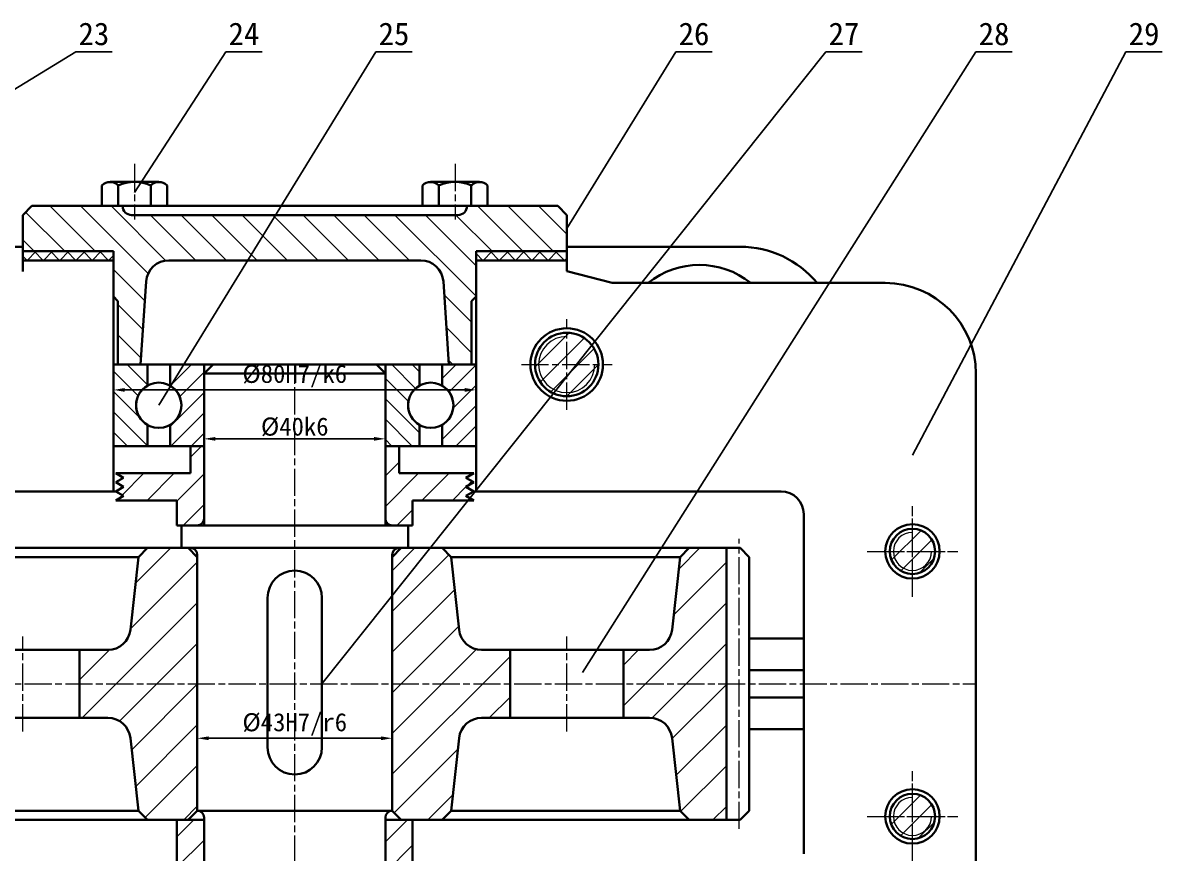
# Model space of a CAD drawing. Header units: millimetres. Extents: x 0 to 1189, y 0 to 841.
# Drawn here: x 358.3 to 609.6, y 206.8 to 390.1 of the extents above; entities that cross this region are included whole.
import ezdxf
from ezdxf import colors
from ezdxf.entities.mleader import LeaderData, LeaderLine
from ezdxf.enums import TextEntityAlignment as Align
from ezdxf.math import Vec2, Vec3

# ---------------------------------------------------------------- set-up
doc = ezdxf.new("R2010")
doc.units = ezdxf.units.MM
doc.header["$LTSCALE"] = 0.25
doc.linetypes.add('ACAD_ISO08W100', pattern=[36, 24, -3, 6, -3])
for name, color, linetype, lineweight in [('中心线', 7, 'ACAD_ISO08W100', 15), ('剖面线', 5, 'Continuous', 15), ('尺寸', 3, 'Continuous', 15), ('文字', 7, 'Continuous', 15), ('标注', 7, 'Continuous', 15), ('粗实线', 7, 'Continuous', 30), ('细实线', 7, 'Continuous', 15)]:
    doc.layers.add(name, color=color, linetype=linetype, lineweight=lineweight)
doc.styles.add('Songti', font='')
doc.styles.get("Standard").update_dxf_attribs({"font": ''})
doc.styles.get('Songti').set_extended_font_data('SimSun')
doc.styles.get('Standard').set_extended_font_data('SimSun')
doc.dimstyles.new('Songti', dxfattribs={"dimtxt": 2.5, "dimasz": 2.5, "dimexe": 1.25, "dimexo": 0.625, "dimtad": 1, "dimdec": 3, "dimdsep": 46, "dimtxsty": 'Songti', "dimcen": 2.5, "dimadec": 0, "dimazin": 0, "dimtfac": 1, "dimtdec": 3, "dimtmove": 0, "dimatfit": 3, "dimfxl": 1, "dimarcsym": 0})

# ---------------------------------------------------------------- blocks, each defined once
blk = doc.blocks.new('*D1193')
at = {"layer": 'Defpoints', "color": 0, "transparency": 16777216}
for p in [(378.27, 309.07), (458.27, 309.07), (458.27, 309.07)]:
    blk.add_point(p, dxfattribs=at)
at = {"layer": '尺寸', "color": 0, "lineweight": -2, "transparency": 16777216}
for p, q in [((378.27, 309.69), (378.27, 310.32)), ((458.27, 309.69), (458.27, 310.32)), ((380.77, 309.07), (455.77, 309.07))]:
    blk.add_line(p, q, dxfattribs=at)
at = {"layer": '尺寸', "color": 0, "transparency": 16777216}
for points in [[(380.77, 309.48), (380.77, 308.65), (378.27, 309.07)], [(455.77, 309.48), (455.77, 308.65), (458.27, 309.07)]]:
    blk.add_solid(points, dxfattribs=at)
at = {"layer": '尺寸', "color": 0, "transparency": 16777216, "insert": (418.27, 312.13), "char_height": 4, "attachment_point": 5, "style": 'Songti'}
blk.add_mtext('%%c80H7/k6', dxfattribs=at)
blk = doc.blocks.new('*D1194')
at = {"layer": 'Defpoints', "color": 0, "transparency": 16777216}
for p in [(398.27, 298.27), (438.27, 298.27), (438.27, 298.27)]:
    blk.add_point(p, dxfattribs=at)
at = {"layer": '尺寸', "color": 0, "lineweight": -2, "transparency": 16777216}
for p, q in [((398.27, 298.89), (398.27, 299.52)), ((438.27, 298.89), (438.27, 299.52)), ((400.77, 298.27), (435.77, 298.27))]:
    blk.add_line(p, q, dxfattribs=at)
at = {"layer": '尺寸', "color": 0, "transparency": 16777216}
for points in [[(400.77, 298.68), (400.77, 297.85), (398.27, 298.27)], [(435.77, 298.68), (435.77, 297.85), (438.27, 298.27)]]:
    blk.add_solid(points, dxfattribs=at)
at = {"layer": '尺寸', "color": 0, "transparency": 16777216, "insert": (418.27, 300.89), "char_height": 4, "attachment_point": 5, "style": 'Songti'}
blk.add_mtext('%%c40k6', dxfattribs=at)
blk = doc.blocks.new('*D1197')
at = {"layer": 'Defpoints', "color": 0, "transparency": 16777216}
for p in [(396.77, 232.17), (439.77, 232.17), (439.77, 232.17)]:
    blk.add_point(p, dxfattribs=at)
at = {"layer": '尺寸', "color": 0, "lineweight": -2, "transparency": 16777216}
for p, q in [((396.77, 232.79), (396.77, 233.42)), ((399.27, 232.17), (437.27, 232.17)), ((439.77, 232.79), (439.77, 233.42))]:
    blk.add_line(p, q, dxfattribs=at)
at = {"layer": '尺寸', "color": 0, "transparency": 16777216}
for points in [[(399.27, 232.58), (399.27, 231.75), (396.77, 232.17)], [(437.27, 232.58), (437.27, 231.75), (439.77, 232.17)]]:
    blk.add_solid(points, dxfattribs=at)
at = {"layer": '尺寸', "color": 0, "transparency": 16777216, "insert": (418.27, 235.23), "char_height": 4, "attachment_point": 5, "style": 'Songti'}
blk.add_mtext('%%c43H7/r6', dxfattribs=at)
blk = doc.blocks.new('_None')

msp = doc.modelspace()

# ---------------------------------------------------------------- hatches: boundary and pattern name
at = {"layer": '剖面线'}
h = msp.add_hatch(dxfattribs=at)
h.set_pattern_fill('ANSI31', color=256, scale=1.5, angle=90, style=0)
edge = h.paths.add_edge_path(flags=16)
edge.add_arc((446.06, 332.67), 5, 3.8141, 90)
edge.add_line((446.06, 337.67), (418.27, 337.67))
edge.add_line((418.27, 337.67), (390.48, 337.67))
edge.add_arc((390.48, 332.67), 5, 90, 176.1859)
edge.add_line((385.49, 333), (384.27, 314.67))
edge.add_line((384.27, 314.67), (379.27, 314.67))
edge.add_line((379.27, 314.67), (379.27, 328.67))
edge.add_line((379.27, 328.67), (378.27, 329.67))
edge.add_line((378.27, 329.67), (378.27, 337.67))
edge.add_line((378.27, 337.67), (378.27, 339.67))
edge.add_line((378.27, 339.67), (372.77, 339.67))
edge.add_line((372.77, 339.67), (363.77, 339.67))
edge.add_line((363.77, 339.67), (358.27, 339.67))
edge.add_line((358.27, 339.67), (358.27, 347.67))
edge.add_line((358.27, 347.67), (360.27, 349.67))
edge.add_line((360.27, 349.67), (363.77, 349.67))
edge.add_line((363.77, 349.67), (372.77, 349.67))
edge.add_line((372.77, 349.67), (380.27, 349.67))
edge.add_arc((382.27, 349.67), 2, 180, 270)
edge.add_line((382.27, 347.67), (418.27, 347.67))
edge.add_line((418.27, 347.67), (454.27, 347.67))
edge.add_arc((454.27, 349.67), 2, 270, 360)
edge.add_line((456.27, 349.67), (463.77, 349.67))
edge.add_line((463.77, 349.67), (472.77, 349.67))
edge.add_line((472.77, 349.67), (476.27, 349.67))
edge.add_line((476.27, 349.67), (478.27, 347.67))
edge.add_line((478.27, 347.67), (478.27, 339.67))
edge.add_line((478.27, 339.67), (472.77, 339.67))
edge.add_line((472.77, 339.67), (463.77, 339.67))
edge.add_line((463.77, 339.67), (458.27, 339.67))
edge.add_line((458.27, 339.67), (458.27, 337.67))
edge.add_line((458.27, 337.67), (458.27, 329.67))
edge.add_line((458.27, 329.67), (457.27, 328.67))
edge.add_line((457.27, 328.67), (457.27, 314.67))
edge.add_line((457.27, 314.67), (452.27, 314.67))
edge.add_line((452.27, 314.67), (451.05, 333))
h = msp.add_hatch(dxfattribs=at)
h.set_pattern_fill('ANSI37', color=256, scale=0.8, style=0)
h.paths.add_polyline_path([(358.27, 339.67), (358.27, 337.67), (378.27, 337.67), (378.27, 339.67)], flags=16)
h = msp.add_hatch(dxfattribs=at)
h.set_pattern_fill('ANSI37', color=256, scale=0.8, style=0)
h.paths.add_polyline_path([(478.27, 339.67), (478.27, 337.67), (458.27, 337.67), (458.27, 339.67)], flags=16)
h = msp.add_hatch(dxfattribs=at)
h.set_pattern_fill('ANSI31', color=256, style=0)
edge = h.paths.add_edge_path(flags=16)
edge.add_arc((478.27, 314.67), 7, 0, 360)
h = msp.add_hatch(dxfattribs=at)
h.set_pattern_fill('ANSI31', color=256, style=0)
edge = h.paths.add_edge_path(flags=16)
edge.add_arc((478.27, 314.67), 7, 0, 360)
h = msp.add_hatch(dxfattribs=at)
h.set_pattern_fill('ANSI31', color=256, angle=90, style=0)
edge = h.paths.add_edge_path(flags=16)
edge.add_line((378.27, 305.67), (378.27, 314.67))
edge.add_line((378.27, 314.67), (385.77, 314.67))
edge.add_line((385.77, 314.67), (385.77, 310))
edge.add_arc((388.27, 305.67), 5, 120, 240)
edge.add_line((385.77, 301.34), (385.77, 296.67))
edge.add_line((385.77, 296.67), (378.27, 296.67))
edge.add_line((378.27, 296.67), (378.27, 305.67))
h = msp.add_hatch(dxfattribs=at)
h.set_pattern_fill('ANSI31', color=256, style=0)
edge = h.paths.add_edge_path(flags=16)
edge.add_line((398.27, 305.67), (398.27, 296.67))
edge.add_line((398.27, 296.67), (390.77, 296.67))
edge.add_line((390.77, 296.67), (390.77, 301.34))
edge.add_arc((388.27, 305.67), 5, 300, 420)
edge.add_line((390.77, 310), (390.77, 314.67))
edge.add_line((390.77, 314.67), (398.27, 314.67))
edge.add_line((398.27, 314.67), (398.27, 305.67))
h = msp.add_hatch(dxfattribs=at)
h.set_pattern_fill('ANSI31', color=256, angle=90, style=0)
edge = h.paths.add_edge_path(flags=16)
edge.add_line((438.27, 305.67), (438.27, 314.67))
edge.add_line((438.27, 314.67), (445.77, 314.67))
edge.add_line((445.77, 314.67), (445.77, 310))
edge.add_arc((448.27, 305.67), 5, 120, 240)
edge.add_line((445.77, 301.34), (445.77, 296.67))
edge.add_line((445.77, 296.67), (438.27, 296.67))
edge.add_line((438.27, 296.67), (438.27, 305.67))
h = msp.add_hatch(dxfattribs=at)
h.set_pattern_fill('ANSI31', color=256, style=0)
edge = h.paths.add_edge_path(flags=16)
edge.add_line((458.27, 305.67), (458.27, 296.67))
edge.add_line((458.27, 296.67), (450.77, 296.67))
edge.add_line((450.77, 296.67), (450.77, 301.34))
edge.add_arc((448.27, 305.67), 5, 300, 420)
edge.add_line((450.77, 310), (450.77, 314.67))
edge.add_line((450.77, 314.67), (458.27, 314.67))
edge.add_line((458.27, 314.67), (458.27, 305.67))
h = msp.add_hatch(dxfattribs=at)
h.set_pattern_fill('ANSI31', color=256, scale=1.5, style=0)
h.paths.add_polyline_path([(398.27, 279.17), (392.27, 279.17), (392.27, 284.67), (378.77, 284.67), (380.5, 285.67), (378.77, 286.67), (380.5, 287.67), (378.77, 288.67), (380.5, 289.67), (378.77, 290.67), (395.27, 290.67), (395.27, 296.67), (398.27, 296.67)], flags=16)
h = msp.add_hatch(dxfattribs=at)
h.set_pattern_fill('ANSI31', color=256, scale=1.5, style=0)
h.paths.add_polyline_path([(438.27, 279.17), (444.27, 279.17), (444.27, 284.67), (457.77, 284.67), (456.04, 285.67), (457.77, 286.67), (456.04, 287.67), (457.77, 288.67), (456.04, 289.67), (457.77, 290.67), (441.27, 290.67), (441.27, 296.67), (438.27, 296.67)], flags=16)
h = msp.add_hatch(dxfattribs=at)
h.set_pattern_fill('ANSI31', color=256, style=0)
edge = h.paths.add_edge_path(flags=16)
edge.add_arc((554.54, 273.42), 5, 0, 360)
h = msp.add_hatch(dxfattribs=at)
h.set_pattern_fill('ANSI31', color=256, scale=2, style=0)
edge = h.paths.add_edge_path(flags=16)
edge.add_line((396.77, 216.17), (394.77, 214.17))
edge.add_line((394.77, 214.17), (385.77, 214.17))
edge.add_line((385.77, 214.17), (383.77, 216.17))
edge.add_line((383.77, 216.17), (382.01, 232.21))
edge.add_arc((377.04, 231.67), 5, 6.2635, 90)
edge.add_line((377.04, 236.67), (370.77, 236.67))
edge.add_line((370.77, 236.67), (370.77, 251.67))
edge.add_line((370.77, 251.67), (377.04, 251.67))
edge.add_arc((377.04, 256.67), 5, 270, 353.7365)
edge.add_line((382.01, 256.12), (383.77, 272.17))
edge.add_line((383.77, 272.17), (385.77, 274.17))
edge.add_line((385.77, 274.17), (394.77, 274.17))
edge.add_line((394.77, 274.17), (396.77, 272.17))
edge.add_line((396.77, 272.17), (396.77, 216.17))
h = msp.add_hatch(dxfattribs=at)
h.set_pattern_fill('ANSI31', color=256, scale=2, style=0)
edge = h.paths.add_edge_path(flags=16)
edge.add_line((439.77, 216.17), (441.77, 214.17))
edge.add_line((441.77, 214.17), (450.77, 214.17))
edge.add_line((450.77, 214.17), (452.77, 216.17))
edge.add_line((452.77, 216.17), (454.53, 232.21))
edge.add_arc((459.5, 231.67), 5, 90, 173.7365, ccw=False)
edge.add_line((459.5, 236.67), (465.77, 236.67))
edge.add_line((465.77, 236.67), (465.77, 251.67))
edge.add_line((465.77, 251.67), (459.5, 251.67))
edge.add_arc((459.5, 256.67), 5, 186.2635, 270, ccw=False)
edge.add_line((454.53, 256.12), (452.77, 272.17))
edge.add_line((452.77, 272.17), (450.77, 274.17))
edge.add_line((450.77, 274.17), (441.77, 274.17))
edge.add_line((441.77, 274.17), (439.77, 272.17))
edge.add_line((439.77, 272.17), (439.77, 216.17))
h = msp.add_hatch(dxfattribs=at)
h.set_pattern_fill('ANSI31', color=256, scale=2, style=0)
edge = h.paths.add_edge_path(flags=16)
edge.add_line((505.27, 214.17), (503.27, 216.17))
edge.add_line((503.27, 216.17), (501.51, 232.21))
edge.add_arc((496.54, 231.67), 5, 6.2635, 90)
edge.add_line((496.54, 236.67), (490.77, 236.67))
edge.add_line((490.77, 236.67), (490.77, 251.67))
edge.add_line((490.77, 251.67), (496.54, 251.67))
edge.add_arc((496.54, 256.67), 5, 270, 353.7365)
edge.add_line((501.51, 256.12), (503.27, 272.17))
edge.add_line((503.27, 272.17), (505.27, 274.17))
edge.add_line((505.27, 274.17), (513.48, 274.17))
edge.add_line((513.48, 274.17), (513.48, 214.17))
edge.add_line((513.48, 214.17), (505.27, 214.17))
h = msp.add_hatch(dxfattribs=at)
h.set_pattern_fill('ANSI31', color=256, style=0)
edge = h.paths.add_edge_path(flags=16)
edge.add_arc((554.54, 214.92), 5, 0, 360)
h = msp.add_hatch(dxfattribs=at)
h.set_pattern_fill('ANSI31', color=256, scale=1.5, style=0)
h.paths.add_polyline_path([(398.27, 214.17), (392.27, 214.17), (392.27, 203.67), (378.77, 203.67), (380.5, 202.67), (378.77, 201.67), (380.5, 200.67), (378.77, 199.67), (380.5, 198.67), (378.77, 197.67), (395.27, 197.67), (395.27, 191.67), (398.27, 191.67)], flags=16)
h = msp.add_hatch(dxfattribs=at)
h.set_pattern_fill('ANSI31', color=256, scale=1.5, style=0)
h.paths.add_polyline_path([(438.27, 214.17), (444.27, 214.17), (444.27, 203.67), (457.77, 203.67), (456.04, 202.67), (457.77, 201.67), (456.04, 200.67), (457.77, 199.67), (456.04, 198.67), (457.77, 197.67), (441.27, 197.67), (441.27, 191.67), (438.27, 191.67)], flags=16)

# ---------------------------------------------------------------- linework, layer by layer
at = {"layer": '中心线'}
for p, q in [((382.92, 358.97), (382.92, 346.67)), ((453.63, 358.97), (453.63, 346.67)), ((478.27, 304.67), (478.27, 324.67)), ((478.27, 304.67), (478.27, 324.67)), ((478.27, 304.67), (478.27, 324.67)), ((478.27, 304.67), (478.27, 324.67)), ((418.27, 114.67), (418.27, 314.67)), ((468.27, 314.67), (488.27, 314.67)), ((468.27, 314.67), (488.27, 314.67)), ((468.27, 314.67), (488.27, 314.67)), ((468.27, 314.67), (488.27, 314.67)), ((554.54, 263.42), (554.54, 283.42)), ((554.54, 265.42), (554.54, 281.42)), ((516.29, 212.17), (516.29, 276.17)), ((544.54, 273.42), (564.54, 273.42)), ((546.54, 273.42), (562.54, 273.42)), ((358.27, 233.67), (358.27, 254.67)), ((478.27, 233.67), (478.27, 254.67)), ((160.67, 244.17), (568.54, 244.17)), ((554.54, 204.92), (554.54, 224.92)), ((554.54, 206.92), (554.54, 222.92)), ((544.54, 214.92), (564.54, 214.92)), ((546.54, 214.92), (562.54, 214.92))]:
    msp.add_line(p, q, dxfattribs=at)
at = {"layer": '粗实线'}
for p, q in [((377.52, 354.97), (388.31, 354.97)), ((448.23, 354.97), (459.02, 354.97)), ((375.73, 349.67), (375.73, 354.22)), ((379.32, 349.67), (379.32, 354.22)), ((386.51, 349.67), (386.51, 354.22)), ((390.11, 349.67), (390.11, 354.22)), ((446.44, 349.67), (446.44, 354.22)), ((450.03, 349.67), (450.03, 354.22)), ((457.22, 349.67), (457.22, 354.22)), ((460.82, 349.67), (460.82, 354.22)), ((358.27, 347.67), (360.27, 349.67)), ((360.27, 349.67), (363.77, 349.67)), ((363.77, 349.67), (372.77, 349.67)), ((372.77, 349.67), (380.27, 349.67)), ((382.92, 349.67), (375.73, 349.67)), ((375.73, 349.67), (375.73, 349.67)), ((380.27, 349.67), (380.27, 349.67)), ((380.27, 349.67), (418.27, 349.67)), ((382.92, 349.67), (390.11, 349.67)), ((390.11, 349.67), (390.11, 349.67)), ((456.27, 349.67), (418.27, 349.67)), ((453.63, 349.67), (446.44, 349.67)), ((446.44, 349.67), (446.44, 349.67)), ((453.63, 349.67), (460.82, 349.67)), ((463.77, 349.67), (456.27, 349.67)), ((456.27, 349.67), (456.27, 349.67)), ((460.82, 349.67), (460.82, 349.67)), ((472.77, 349.67), (463.77, 349.67)), ((476.27, 349.67), (472.77, 349.67)), ((478.27, 347.67), (476.27, 349.67)), ((358.27, 339.67), (358.27, 347.67)), ((382.27, 347.67), (418.27, 347.67)), ((454.27, 347.67), (418.27, 347.67)), ((478.27, 339.67), (478.27, 347.67)), ((341.27, 340.67), (358.27, 340.67)), ((363.77, 339.67), (358.27, 339.67)), ((358.27, 339.67), (358.27, 337.67)), ((378.27, 339.67), (358.27, 339.67)), ((372.77, 339.67), (363.77, 339.67)), ((378.27, 339.67), (372.77, 339.67)), ((378.27, 337.67), (378.27, 339.67)), ((378.27, 337.67), (378.27, 339.67)), ((458.27, 337.67), (458.27, 339.67)), ((458.27, 339.67), (463.77, 339.67)), ((458.27, 337.67), (458.27, 339.67)), ((458.27, 339.67), (478.27, 339.67)), ((463.77, 339.67), (472.77, 339.67)), ((472.77, 339.67), (478.27, 339.67)), ((516.54, 340.67), (478.27, 340.67)), ((478.27, 339.67), (478.27, 337.67)), ((358.27, 335.19), (358.27, 337.67)), ((358.27, 337.67), (378.27, 337.67)), ((358.27, 337.67), (378.27, 337.67)), ((378.27, 337.67), (378.27, 337.67)), ((378.27, 337.67), (378.27, 286.67)), ((378.27, 329.67), (378.27, 337.67)), ((390.48, 337.67), (418.27, 337.67)), ((446.06, 337.67), (418.27, 337.67)), ((458.27, 286.67), (458.27, 337.67)), ((458.27, 337.67), (458.27, 337.67)), ((458.27, 337.67), (478.27, 337.67)), ((458.27, 329.67), (458.27, 337.67)), ((478.27, 337.67), (458.27, 337.67)), ((478.27, 337.67), (478.27, 335.26)), ((478.27, 335.26), (488.27, 332.67)), ((385.49, 333), (384.27, 314.67)), ((451.05, 333), (452.27, 314.67)), ((548.54, 332.67), (488.27, 332.67)), ((379.27, 328.67), (378.27, 329.67)), ((457.27, 328.67), (458.27, 329.67)), ((379.27, 314.67), (379.27, 328.67)), ((457.27, 314.67), (457.27, 328.67)), ((378.27, 305.67), (378.27, 314.67)), ((378.27, 314.67), (385.77, 314.67)), ((418.27, 314.67), (378.27, 314.67)), ((384.27, 314.67), (379.27, 314.67)), ((385.77, 314.67), (385.77, 310)), ((390.77, 314.67), (385.77, 314.67)), ((390.77, 310), (390.77, 314.67)), ((390.77, 314.67), (398.27, 314.67)), ((400.27, 314.67), (398.27, 312.67)), ((398.27, 314.67), (398.27, 305.67)), ((400.27, 314.67), (436.27, 314.67)), ((418.27, 314.67), (458.27, 314.67)), ((438.27, 312.67), (436.27, 314.67)), ((438.27, 305.67), (438.27, 314.67)), ((438.27, 314.67), (445.77, 314.67)), ((445.77, 314.67), (445.77, 310)), ((445.77, 314.67), (450.77, 314.67)), ((450.77, 310), (450.77, 314.67)), ((450.77, 314.67), (458.27, 314.67)), ((452.27, 314.67), (457.27, 314.67)), ((458.27, 314.67), (458.27, 305.67)), ((398.27, 280.67), (398.27, 312.67)), ((398.27, 312.67), (438.27, 312.67)), ((438.27, 280.67), (438.27, 312.67)), ((568.54, 312.67), (568.54, 244.17)), ((378.27, 296.67), (378.27, 305.67)), ((398.27, 305.67), (398.27, 296.67)), ((438.27, 296.67), (438.27, 305.67)), ((458.27, 305.67), (458.27, 296.67)), ((385.77, 301.34), (385.77, 296.67)), ((390.77, 296.67), (390.77, 301.34)), ((445.77, 301.34), (445.77, 296.67)), ((450.77, 296.67), (450.77, 301.34)), ((385.77, 296.67), (378.27, 296.67)), ((390.77, 296.67), (385.77, 296.67)), ((398.27, 296.67), (390.77, 296.67)), ((395.27, 290.67), (395.27, 296.67)), ((395.27, 296.67), (398.27, 296.67)), ((398.27, 296.67), (398.27, 279.17)), ((445.77, 296.67), (438.27, 296.67)), ((441.27, 296.67), (438.27, 296.67)), ((438.27, 296.67), (438.27, 279.17)), ((441.27, 290.67), (441.27, 296.67)), ((445.77, 296.67), (450.77, 296.67)), ((458.27, 296.67), (450.77, 296.67)), ((380.5, 289.67), (378.77, 290.67)), ((378.77, 290.67), (395.27, 290.67)), ((378.77, 288.67), (380.5, 289.67)), ((457.77, 290.67), (441.27, 290.67)), ((456.04, 289.67), (457.77, 290.67)), ((457.77, 288.67), (456.04, 289.67)), ((378.27, 286.67), (321.27, 286.67)), ((378.77, 286.67), (378.27, 286.67)), ((380.5, 287.67), (378.77, 288.67)), ((378.77, 286.67), (380.5, 287.67)), ((380.5, 285.67), (378.77, 286.67)), ((456.04, 287.67), (457.77, 288.67)), ((457.77, 286.67), (456.04, 287.67)), ((456.04, 285.67), (457.77, 286.67)), ((457.77, 286.67), (458.27, 286.67)), ((525.54, 286.67), (458.27, 286.67)), ((378.77, 284.67), (380.5, 285.67)), ((392.27, 284.67), (378.77, 284.67)), ((392.27, 279.17), (392.27, 284.67)), ((444.27, 279.17), (444.27, 284.67)), ((444.27, 284.67), (457.77, 284.67)), ((457.77, 284.67), (456.04, 285.67)), ((530.54, 281.67), (530.54, 244.17)), ((398.27, 279.17), (392.27, 279.17)), ((393.27, 279.17), (443.27, 279.17)), ((393.27, 274.17), (393.27, 279.17)), ((393.27, 279.17), (443.27, 279.17)), ((438.27, 279.17), (444.27, 279.17)), ((443.27, 274.17), (443.27, 279.17)), ((331.27, 274.17), (385.77, 274.17)), ((383.77, 272.17), (385.77, 274.17)), ((385.77, 274.17), (394.77, 274.17)), ((393.27, 274.17), (443.27, 274.17)), ((394.77, 274.17), (396.77, 272.17)), ((441.77, 274.17), (439.77, 272.17)), ((450.77, 274.17), (441.77, 274.17)), ((452.77, 272.17), (450.77, 274.17)), ((505.27, 274.17), (450.77, 274.17)), ((503.27, 272.17), (505.27, 274.17)), ((505.27, 274.17), (513.48, 274.17)), ((513.48, 274.17), (513.48, 214.17)), ((516.54, 274.17), (513.48, 274.17)), ((518.54, 272.17), (516.54, 274.17)), ((333.27, 272.17), (383.77, 272.17)), ((382.01, 256.12), (383.77, 272.17)), ((396.77, 216.17), (396.77, 272.67)), ((396.77, 272.17), (396.77, 216.17)), ((439.77, 216.17), (439.77, 272.67)), ((439.77, 272.17), (439.77, 216.17)), ((454.53, 256.12), (452.77, 272.17)), ((503.27, 272.17), (452.77, 272.17)), ((501.51, 256.12), (503.27, 272.17)), ((518.54, 216.17), (518.54, 272.17)), ((412.27, 230.17), (412.27, 263.17)), ((424.27, 230.17), (424.27, 263.17)), ((530.54, 254.17), (518.54, 254.17)), ((370.77, 251.67), (345.77, 251.67)), ((370.77, 236.67), (370.77, 251.67)), ((377.04, 251.67), (370.77, 251.67)), ((459.5, 251.67), (465.77, 251.67)), ((465.77, 236.67), (465.77, 251.67)), ((465.77, 251.67), (490.77, 251.67)), ((490.77, 236.67), (490.77, 251.67)), ((496.54, 251.67), (490.77, 251.67)), ((530.54, 247.17), (518.54, 247.17)), ((530.54, 206.67), (530.54, 244.17)), ((568.54, 175.67), (568.54, 244.17)), ((530.54, 241.17), (518.54, 241.17)), ((370.77, 236.67), (345.77, 236.67)), ((377.04, 236.67), (370.77, 236.67)), ((459.5, 236.67), (465.77, 236.67)), ((465.77, 236.67), (490.77, 236.67)), ((496.54, 236.67), (490.77, 236.67)), ((530.54, 234.17), (518.54, 234.17)), ((382.01, 232.21), (383.77, 216.17)), ((454.53, 232.21), (452.77, 216.17)), ((501.51, 232.21), (503.27, 216.17)), ((331.27, 214.17), (385.77, 214.17)), ((333.27, 216.17), (383.77, 216.17)), ((385.77, 214.17), (383.77, 216.17)), ((394.77, 214.17), (385.77, 214.17)), ((398.27, 214.17), (392.27, 214.17)), ((392.27, 214.17), (392.27, 203.67)), ((396.77, 216.17), (394.77, 214.17)), ((396.77, 216.17), (439.77, 216.17)), ((398.27, 173.67), (398.27, 214.67)), ((398.27, 191.67), (398.27, 214.17)), ((438.27, 173.67), (438.27, 214.67)), ((438.27, 214.17), (444.27, 214.17)), ((438.27, 191.67), (438.27, 214.17)), ((439.77, 216.17), (441.77, 214.17)), ((441.77, 214.17), (450.77, 214.17)), ((444.27, 214.17), (444.27, 203.67)), ((450.77, 214.17), (452.77, 216.17)), ((505.27, 214.17), (450.77, 214.17)), ((503.27, 216.17), (452.77, 216.17)), ((505.27, 214.17), (503.27, 216.17)), ((513.48, 214.17), (505.27, 214.17)), ((513.48, 214.17), (516.54, 214.17)), ((516.54, 214.17), (518.54, 216.17))]:
    msp.add_line(p, q, dxfattribs=at)
for centre, radius in [((478.27, 314.67), 8), ((478.27, 314.67), 8), ((478.27, 314.67), 7), ((478.27, 314.67), 7), ((388.27, 305.67), 5), ((448.27, 305.67), 5), ((554.54, 273.42), 6), ((554.54, 273.42), 5), ((554.54, 214.92), 6), ((554.54, 214.92), 5)]:
    msp.add_circle(centre, radius, dxfattribs=at)
for centre, radius, start, end in [((377.52, 352.42), 2.54, 45, 135), ((382.92, 345.92), 9.05, 66.5982, 113.4018), ((388.31, 352.42), 2.54, 45, 135), ((448.23, 352.42), 2.54, 45, 135), ((453.63, 345.92), 9.05, 66.5982, 113.4018), ((459.02, 352.42), 2.54, 45, 135), ((382.27, 349.67), 2, 180, 270), ((454.27, 349.67), 2, 270, 0), ((516.54, 318.67), 22, 39.5212, 90), ((390.48, 332.67), 5, 90, 176.1859), ((446.06, 332.67), 5, 3.8141, 90), ((507.54, 318.67), 18, 51.0576, 128.9424), ((548.54, 312.67), 20, 0, 90), ((388.27, 305.67), 5, 120, 240), ((388.27, 305.67), 5, 300, 60), ((448.27, 305.67), 5, 120, 240), ((448.27, 305.67), 5, 300, 60), ((525.54, 281.67), 5, 0, 90), ((396.77, 280.67), 1.5, 270, 0), ((439.77, 280.67), 1.5, 180, 270), ((395.27, 272.67), 1.5, 0, 90), ((441.27, 272.67), 1.5, 90, 180), ((418.27, 263.17), 6, 0, 180), ((377.04, 256.67), 5, 270, 353.7365), ((459.5, 256.67), 5, 186.2635, 270), ((496.54, 256.67), 5, 270, 353.7365), ((377.04, 231.67), 5, 6.2635, 90), ((459.5, 231.67), 5, 90, 173.7365), ((496.54, 231.67), 5, 6.2635, 90), ((418.27, 230.17), 6, 180, 0), ((396.77, 214.67), 1.5, 0, 90), ((439.77, 214.67), 1.5, 90, 180)]:
    msp.add_arc(centre, radius, start, end, dxfattribs=at)
at = {"layer": '细实线'}
for centre, radius in [((478.27, 314.67), 6.2), ((478.27, 314.67), 6.2), ((554.54, 273.42), 4.2), ((554.54, 214.92), 4.2)]:
    msp.add_arc(centre, radius, 90, 0, dxfattribs=at)

# ---------------------------------------------------------------- texts
at = {"layer": '文字', "style": 'Songti'}
for s, p in [('23', (373.96, 387.67)), ('24', (407.06, 387.67)), ('25', (440.16, 387.67)), ('26', (506.35, 387.67)), ('27', (539.44, 387.67)), ('28', (572.54, 387.67)), ('29', (605.64, 387.67))]:
    msp.add_text(s, height=5, dxfattribs=at).set_placement(p, align=Align.MIDDLE_CENTER)

# ---------------------------------------------------------------- dimensions: what is measured, and where the dimension line sits
at = {"layer": '尺寸'}
for base, p1, p2, override, picture, middle in [((458.27, 309.07), (378.27, 309.07), (458.27, 309.07), {"dimtxt": 4, "dimasz": 2.5, "dimdec": 0, "dimdsep": 46, "dimpost": '%%c<>H7/k6'}, '*D1193', (418.27, 312.13)), ((438.27, 298.27), (398.27, 298.27), (438.27, 298.27), {"dimtxt": 4, "dimasz": 2.5, "dimdec": 0, "dimdsep": 46, "dimpost": '%%c<>k6'}, '*D1194', (418.27, 300.89)), ((439.77, 232.17), (396.77, 232.17), (439.77, 232.17), {"dimtxt": 4, "dimasz": 2.5, "dimdec": 0, "dimdsep": 46, "dimpost": '%%c<>H7/r6'}, '*D1197', (418.27, 235.23))]:
    dim = msp.add_linear_dim(base=base, p1=p1, p2=p2, dimstyle='Songti', override=override, dxfattribs=at)
    dim.commit()
    dim.dimension.update_dxf_attribs({"geometry": picture, "text_midpoint": middle})

# ---------------------------------------------------------------- leaders
at = {"layer": '标注'}
ml = msp.add_multileader_mtext('Standard', dxfattribs=at)
ml.set_content('', color=256)
ml.set_leader_properties()
ml.set_arrow_properties(name='NONE')
ml.build(insert=Vec2(0, 0))
ml.multileader.update_dxf_attribs({"text_left_attachment_type": 5, "text_right_attachment_type": 5, "dogleg_length": 6})
ctx = ml.context
ctx.base_point = Vec3(375.96, 383.67)
ctx.left_attachment, ctx.right_attachment = 5, 5
notes = []
notes.append((ctx, [(0, (1, 1, 0), (369.96, 383.67), (1, 0), 6, [(0, [(319.26, 352.67)], 0, [])])]))
ctx.mtext.insert, ctx.mtext.flow_direction = Vec3(377.96, 387.67), 5
ml = msp.add_multileader_mtext('Standard', dxfattribs=at)
ml.set_content('', color=256)
ml.set_leader_properties()
ml.set_arrow_properties(name='NONE')
ml.build(insert=Vec2(0, 0))
ml.multileader.update_dxf_attribs({"text_left_attachment_type": 5, "text_right_attachment_type": 5, "dogleg_length": 6})
ctx = ml.context
ctx.base_point = Vec3(409.06, 383.67)
ctx.left_attachment, ctx.right_attachment = 5, 5
notes.append((ctx, [(0, (1, 1, 0), (403.06, 383.67), (1, 0), 6, [(0, [(382.92, 352.67)], 0, [])])]))
ctx.mtext.insert, ctx.mtext.flow_direction = Vec3(411.06, 387.67), 5
ml = msp.add_multileader_mtext('Standard', dxfattribs=at)
ml.set_content('', color=256)
ml.set_leader_properties()
ml.set_arrow_properties(name='NONE')
ml.build(insert=Vec2(0, 0))
ml.multileader.update_dxf_attribs({"text_left_attachment_type": 5, "text_right_attachment_type": 5, "dogleg_length": 6})
ctx = ml.context
ctx.base_point = Vec3(442.16, 383.67)
ctx.left_attachment, ctx.right_attachment = 5, 5
notes.append((ctx, [(0, (1, 1, 0), (436.16, 383.67), (1, 0), 6, [(0, [(388.27, 305.67)], 0, [])])]))
ctx.mtext.insert, ctx.mtext.flow_direction = Vec3(444.16, 387.67), 5
ml = msp.add_multileader_mtext('Standard', dxfattribs=at)
ml.set_content('', color=256)
ml.set_leader_properties()
ml.set_arrow_properties(name='NONE')
ml.build(insert=Vec2(0, 0))
ml.multileader.update_dxf_attribs({"text_left_attachment_type": 5, "text_right_attachment_type": 5, "dogleg_length": 6})
ctx = ml.context
ctx.base_point = Vec3(541.44, 383.67)
ctx.left_attachment, ctx.right_attachment = 5, 5
notes.append((ctx, [(0, (1, 1, 0), (535.44, 383.67), (1, 0), 6, [(0, [(424.27, 244.17)], 0, [])])]))
ctx.mtext.insert, ctx.mtext.flow_direction = Vec3(543.44, 387.67), 5
ml = msp.add_multileader_mtext('Standard', dxfattribs=at)
ml.set_content('', color=256)
ml.set_leader_properties()
ml.set_arrow_properties(name='NONE')
ml.build(insert=Vec2(0, 0))
ml.multileader.update_dxf_attribs({"text_left_attachment_type": 5, "text_right_attachment_type": 5, "dogleg_length": 6})
ctx = ml.context
ctx.base_point = Vec3(508.35, 383.67)
ctx.left_attachment, ctx.right_attachment = 5, 5
notes.append((ctx, [(0, (1, 1, 0), (502.35, 383.67), (1, 0), 6, [(0, [(478.27, 344.67)], 0, [])])]))
ctx.mtext.insert, ctx.mtext.flow_direction = Vec3(510.35, 387.67), 5
ml = msp.add_multileader_mtext('Standard', dxfattribs=at)
ml.set_content('', color=256)
ml.set_leader_properties()
ml.set_arrow_properties(name='NONE')
ml.build(insert=Vec2(0, 0))
ml.multileader.update_dxf_attribs({"text_left_attachment_type": 5, "text_right_attachment_type": 5, "dogleg_length": 6})
ctx = ml.context
ctx.base_point = Vec3(574.54, 383.67)
ctx.left_attachment, ctx.right_attachment = 5, 5
notes.append((ctx, [(0, (1, 1, 0), (568.54, 383.67), (1, 0), 6, [(0, [(481.74, 246.67)], 0, [])])]))
ctx.mtext.insert, ctx.mtext.flow_direction = Vec3(576.54, 387.67), 5
ml = msp.add_multileader_mtext('Standard', dxfattribs=at)
ml.set_content('', color=256)
ml.set_leader_properties()
ml.set_arrow_properties(name='NONE')
ml.build(insert=Vec2(0, 0))
ml.multileader.update_dxf_attribs({"text_left_attachment_type": 5, "text_right_attachment_type": 5, "dogleg_length": 6})
ctx = ml.context
ctx.base_point = Vec3(607.64, 383.67)
ctx.left_attachment, ctx.right_attachment = 5, 5
notes.append((ctx, [(0, (1, 1, 0), (601.64, 383.67), (1, 0), 6, [(0, [(554.54, 294.67)], 0, [])])]))
ctx.mtext.insert, ctx.mtext.flow_direction = Vec3(609.64, 387.67), 5
for ctx, leaders in notes:
    for number, flags, end, landing, length, lines in leaders:
        leader = LeaderData()
        leader.index, (leader.has_last_leader_line, leader.has_dogleg_vector, leader.attachment_direction) = number, flags
        leader.last_leader_point, leader.dogleg_vector, leader.dogleg_length = Vec3(end), Vec3(landing), length
        for number, points, colour, breaks in lines:
            line = LeaderLine()
            line.index, line.vertices, line.color, line.breaks = number, Vec3.list(points), colors.encode_raw_color(colour), breaks
            leader.lines.append(line)
        ctx.leaders.append(leader)

doc.saveas('drawing.dxf')
